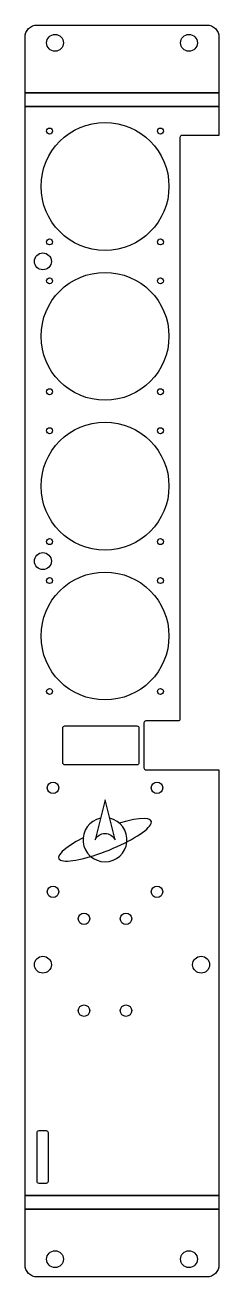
# Model space of a CAD drawing. Header units: millimetres. Extents: x -40 to 57, y -546 to 81.
import ezdxf

# ---------------------------------------------------------------- set-up
doc = ezdxf.new("R2010")
doc.units = ezdxf.units.MM
doc.layers.get('0').update_dxf_attribs({"linetype": 'CONTINUOUS'})

msp = doc.modelspace()

# ---------------------------------------------------------------- linework, layer by layer
for points in [[(-40, 74.79, -0.414214), (-34, 80.79), (51, 80.79, -0.414214), (57, 74.79), (57, 46.79), (-40, 46.79)], [(37.5, -266.5, -0.414214), (36.5, -267.5), (20.5, -267.5, 0.414214), (19.5, -268.5), (19.5, -291, 0.414214), (20.5, -292), (57, -292), (57, -505), (-40, -505), (-40, 40), (57, 40), (57, 25.5), (38.5, 25.5, 0.414214), (37.5, 24.5)], [(16, -270, -0.414214), (17, -271), (17, -288.5, -0.414214), (16, -289.5), (-20.1, -289.5, -0.414214), (-21.1, -288.5), (-21.1, -271, -0.414214), (-20.1, -270)], [(-5, -327, -0.641742), (5, -327), (0, -307)], [(-33, -499, -0.414214), (-34, -498), (-34, -473.5, -0.414214), (-33, -472.5), (-29.5, -472.5, -0.414214), (-28.5, -473.5), (-28.5, -498, -0.414214), (-29.5, -499)], [(-34, -545.79, -0.414214), (-40, -539.79), (-40, -511.79), (57, -511.79), (57, -539.79, -0.414214), (51, -545.79)]]:
    msp.add_lwpolyline(points, format="xyb", close=True)
for points in [[(-40, 46.79), (57, 46.79), (57, 40), (-40, 40)], [(57, -511.79), (-40, -511.79), (-40, -505), (57, -505)]]:
    msp.add_lwpolyline(points, close=True)
for centre, radius in [((-25, 71.89), 4.22), ((42, 71.89), 4.22), ((0, 0), 32), ((-27.75, 27.75), 1.5), ((27.75, 27.75), 1.5), ((-27.75, -27.75), 1.5), ((27.75, -27.75), 1.5), ((-31.06, -37.5), 4.22), ((0, -75), 32), ((-27.75, -47.25), 1.5), ((27.75, -47.25), 1.5), ((-27.75, -102.75), 1.5), ((27.75, -102.75), 1.5), ((0, -150), 32), ((-27.75, -122.25), 1.5), ((27.75, -122.25), 1.5), ((-27.75, -177.75), 1.5), ((27.75, -177.75), 1.5), ((-31.06, -187.5), 4.22), ((0, -225), 32), ((-27.75, -197.25), 1.5), ((27.75, -197.25), 1.5), ((-27.75, -252.75), 1.5), ((27.75, -252.75), 1.5), ((-26, -301), 2.86), ((26, -301), 2.86), ((-26, -353), 2.86), ((26, -353), 2.86), ((-10.5, -366.5), 2.86), ((10.5, -366.5), 2.86), ((-31.06, -389.5), 4.22), ((48.06, -389.5), 4.22), ((-10.5, -412.5), 2.86), ((10.5, -412.5), 2.86), ((-25, -536.89), 4.22), ((42, -536.89), 4.22)]:
    msp.add_circle(centre, radius)
msp.add_arc((0, -327), 11, -257.87021, 77.87021)
msp.add_ellipse((0, -327), major_axis=(23.18, 9.37), ratio=0.22, start_param=1.972103, end_param=7.452675)

doc.saveas('drawing.dxf')
